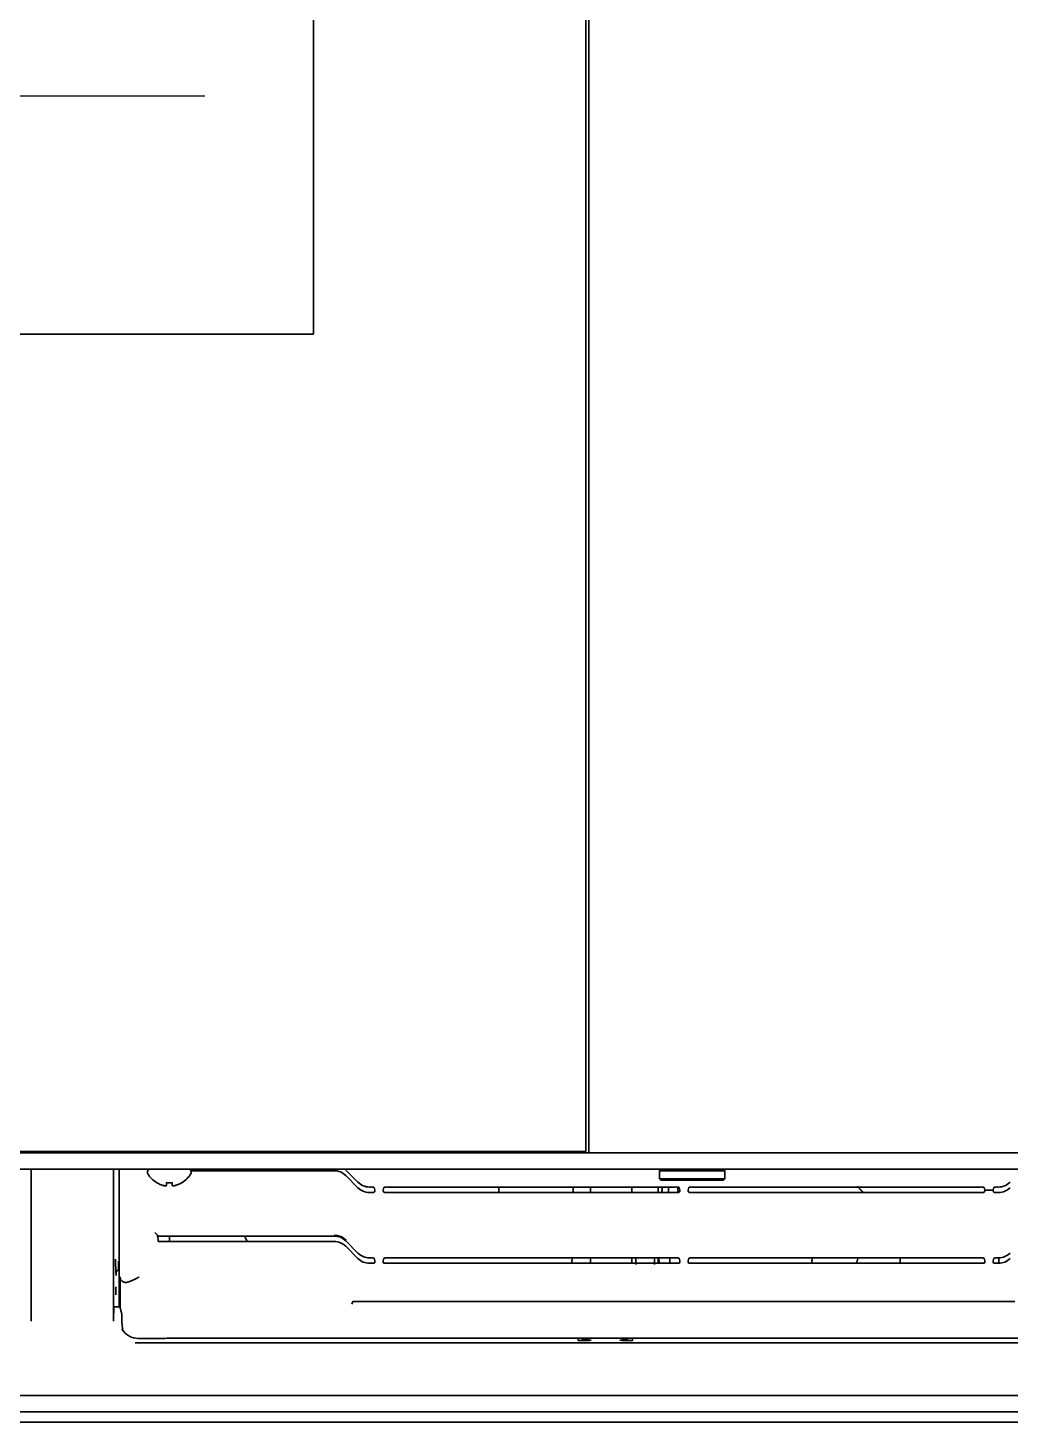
# Model space of a CAD drawing. Header units: inches. Extents: x 90 to 4161, y -506 to 3104.
# Drawn here: x 2699.9 to 2880.3, y 1200.4 to 1456.3 of the extents above; entities that cross this region are included whole.
import ezdxf

# ---------------------------------------------------------------- set-up
doc = ezdxf.new("R2010")
doc.units = ezdxf.units.IN
doc.layers.add('1', color=7, linetype='Continuous', true_color=0xffffff)
doc.layers.add('4', color=7, linetype='Continuous', true_color=0xffffff)

msp = doc.modelspace()

# ---------------------------------------------------------------- linework, layer by layer
at = {"color": 2}
msp.add_line((2519.39, 1443.76), (2732.39, 1443.76), dxfattribs=at)
at = {"layer": '1', "color": 7, "linetype": 'Continuous', "lineweight": 35}
for p, q in [((2802.39, 1250.01), (2802.39, 1933.01)), ((2802.89, 1249.76), (2802.89, 1933.26)), ((2752.39, 1400.01), (2752.39, 1833.01)), ((2499.39, 1400.01), (2752.39, 1400.01)), ((2448.94, 1249.76), (2802.84, 1249.76)), ((2449.39, 1250.01), (2802.39, 1250.01)), ((2741.49, 1249.76), (2741.49, 1250.01)), ((2801.49, 1250.01), (2801.49, 1249.76)), ((2801.89, 1249.76), (2801.89, 1250.01)), ((2802.84, 1249.76), (2803.55, 1249.76)), ((2803.55, 1249.76), (2817.31, 1249.76)), ((2817.31, 1249.76), (2803.55, 1249.76)), ((2817.31, 1249.76), (2818.72, 1249.76)), ((2818.72, 1249.76), (2817.31, 1249.76)), ((2818.72, 1249.76), (2997.89, 1249.76)), ((2997.89, 1249.76), (2818.72, 1249.76)), ((2448.94, 1246.76), (2802.84, 1246.76)), ((2716.7, 1246.76), (2716.7, 1221.51)), ((2721.89, 1246.36), (2721.89, 1246.16)), ((2756.15, 1246.51), (2729.86, 1246.51)), ((2729.89, 1246.16), (2729.89, 1246.36)), ((2739.36, 1246.76), (2739.36, 1246.51)), ((2758.27, 1246.63), (2760.51, 1244.39)), ((2803.55, 1246.76), (2802.84, 1246.76)), ((2803.55, 1246.76), (2817.31, 1246.76)), ((2816.14, 1246.76), (2815.89, 1246.51)), ((2815.89, 1246.51), (2827.89, 1246.51)), ((2815.89, 1246.51), (2815.89, 1245.01)), ((2818.72, 1246.76), (2817.31, 1246.76)), ((2818.72, 1246.76), (2997.89, 1246.76)), ((2827.89, 1246.51), (2827.64, 1246.76)), ((2827.89, 1245.01), (2827.89, 1246.51)), ((2723.59, 1244.28), (2723.59, 1244.32)), ((2728.19, 1244.32), (2728.19, 1244.28)), ((2760.51, 1243.39), (2758.27, 1245.63)), ((2815.89, 1245.01), (2816.14, 1244.76)), ((2827.89, 1245.01), (2815.89, 1245.01)), ((2827.64, 1244.76), (2816.14, 1244.76)), ((2827.64, 1244.76), (2827.89, 1245.01)), ((2762.63, 1243.51), (2762.75, 1243.51)), ((2763.35, 1242.51), (2762.63, 1242.51)), ((2763.6, 1242.94), (2763.5, 1243.45)), ((2765.29, 1243.45), (2765.18, 1242.94)), ((2819.35, 1242.51), (2765.43, 1242.51)), ((2766.04, 1243.51), (2818.75, 1243.51)), ((2786.37, 1242.51), (2786.39, 1243.51)), ((2800.05, 1243.51), (2800.04, 1242.51)), ((2803.24, 1243.51), (2803.24, 1242.51)), ((2817.57, 1242.51), (2817.55, 1243.51)), ((2819.6, 1242.94), (2819.5, 1243.45)), ((2821.29, 1243.45), (2821.18, 1242.94)), ((2875.35, 1242.51), (2821.43, 1242.51)), ((2822.04, 1243.51), (2874.75, 1243.51)), ((2875.6, 1242.92), (2875.5, 1243.45)), ((2875.6, 1242.76), (2875.6, 1242.92)), ((2875.6, 1242.92), (2877.18, 1242.92)), ((2877.29, 1243.45), (2877.18, 1242.92)), ((2877.18, 1242.76), (2877.18, 1242.92)), ((2878.15, 1242.51), (2877.43, 1242.51)), ((2878.04, 1243.51), (2878.15, 1243.51)), ((2723.2, 1235.14), (2723.7, 1234.65)), ((2723.7, 1234.64), (2723.73, 1234.49)), ((2723.73, 1234.49), (2723.84, 1233.94)), ((2723.84, 1233.69), (2723.84, 1233.53)), ((2724.14, 1234.51), (2756.15, 1234.51)), ((2756.15, 1233.51), (2724.34, 1233.51)), ((2725.94, 1233.51), (2725.92, 1234.51)), ((2758.27, 1233.63), (2760.51, 1231.39)), ((2760.51, 1230.39), (2758.27, 1232.63)), ((2762.63, 1230.51), (2762.75, 1230.51)), ((2763.36, 1229.51), (2762.63, 1229.51)), ((2763.61, 1229.94), (2763.5, 1230.45)), ((2765.28, 1230.45), (2765.18, 1229.94)), ((2819.36, 1229.51), (2765.42, 1229.51)), ((2766.03, 1230.51), (2818.75, 1230.51)), ((2799.83, 1230.51), (2799.81, 1229.62)), ((2803.24, 1230.51), (2803.24, 1229.51)), ((2815.78, 1230.51), (2815.8, 1229.51)), ((2817.8, 1229.51), (2817.78, 1230.51)), ((2819.61, 1229.94), (2819.5, 1230.45)), ((2821.28, 1230.45), (2821.18, 1229.94)), ((2875.36, 1229.51), (2821.42, 1229.51)), ((2822.03, 1230.51), (2874.75, 1230.51)), ((2875.61, 1229.94), (2875.5, 1230.45)), ((2877.28, 1230.45), (2877.18, 1229.94)), ((2878.15, 1229.51), (2877.42, 1229.51)), ((2878.03, 1230.51), (2878.15, 1230.51)), ((2716.84, 1221.48), (2716.84, 1227)), ((2717.88, 1226), (2717.88, 1226)), ((2717.89, 1226), (2717.88, 1226)), ((2716.84, 1221.51), (2715.71, 1221.51)), ((2759.59, 1222.48), (2759.39, 1222.01)), ((2759.64, 1222.51), (2881.14, 1222.51)), ((2717.35, 1217.51), (2717.37, 1217.51)), ((2720.2, 1215.72), (2724.89, 1215.72)), ((2726.89, 1215.75), (2913.89, 1215.75)), ((2940.39, 1202.26), (2311.39, 1202.26)), ((2934.39, 1200.36), (2317.39, 1200.36))]:
    msp.add_line(p, q, dxfattribs=at)
for centre, radius, start, end in [((2722.29, 1246.36), 0.4, 90, 180), ((2729.49, 1246.36), 0.4, 0, 90), ((2756.15, 1243.51), 3, 45, 90), ((2756.15, 1244.51), 3, 45, 48.5909), ((2722.29, 1246.16), 0.4, 180, 210.3012), ((2726.09, 1248.38), 4.8, 210.3012, 238.6273), ((2725.69, 1248.38), 4.8, 301.3727, 329.6988), ((2729.49, 1246.16), 0.4, 329.6988, 0), ((2762.63, 1246.51), 3, 225, 270), ((2878.15, 1246.51), 3, 270, 315), ((2762.63, 1245.51), 3, 225, 270), ((3634.14, 1255.51), 815, 180.84472, 180.91395), ((2878.15, 1245.51), 3, 270, 315), ((2756.15, 1231.51), 3.14, 45, 90), ((2756.15, 1231.51), 3, 45, 90), ((2756.15, 1230.51), 3, 45, 90), ((2762.63, 1233.51), 3, 225, 270), ((2878.15, 1233.51), 3, 270, 315), ((2762.63, 1232.51), 3, 225, 270), ((2878.15, 1232.51), 3, 270, 315), ((2724.89, 1216.22), 0.5, 270, 281.8593)]:
    msp.add_arc(centre, radius, start, end, dxfattribs=at)
for centre, major_axis, ratio, start_param, end_param in [((2762.75, 1243.45), (-0.75, 0), 0.087489, 3.159101, 4.712444), ((2763.35, 1242.76), (-0.112, 0.224), 0.999238, 2.677872, 3.965953), ((2763.6, 1242.69), (0, 0.25), 0.017455, 4.996747, 6.195908), ((2765.18, 1242.69), (0, 0.25), 0.017455, 0.087277, 1.286438), ((2765.43, 1242.76), (0.112, 0.224), 0.999238, 2.317233, 3.605313), ((2766.04, 1243.45), (0.75, 0), 0.087489, 1.570741, 3.124084), ((2818.75, 1243.45), (-0.75, 0), 0.087489, 3.159101, 4.712444), ((2819.35, 1242.76), (-0.112, 0.224), 0.999238, 2.677872, 3.965953), ((2819.6, 1242.69), (0, 0.25), 0.017455, 4.996747, 6.195908), ((2821.18, 1242.69), (0, 0.25), 0.017455, 0.087277, 1.286438), ((2821.43, 1242.76), (0.112, 0.224), 0.999238, 2.317233, 3.605313), ((2822.04, 1243.45), (0.75, 0), 0.087489, 1.570741, 3.124084), ((2874.75, 1243.45), (-0.75, 0), 0.087489, 3.159101, 4.712444), ((2875.35, 1242.76), (0.112, -0.224), 0.999238, 5.819465, 7.390276), ((2877.43, 1242.76), (-0.112, -0.224), 0.999238, 5.176095, 6.746906), ((2878.04, 1243.45), (0.75, 0), 0.087489, 1.570741, 3.124084), ((2723.2, 1234.64), (-0.5, 0), 0.087489, 3.159046, 3.228859), ((2724.14, 1234.47), (0.5, 0), 0.087489, 1.570796, 2.522096), ((2723.84, 1233.69), (0, 0.25), 0.017455, 4.712389, 6.195919), ((2724.34, 1233.53), (0.5, 0), 0.034921, 3.159046, 4.712389), ((2762.75, 1230.45), (-0.75, 0), 0.087489, 3.159101, 4.712444), ((2763.36, 1229.76), (-0.112, 0.224), 0.999238, 2.677872, 3.965953), ((2763.61, 1229.69), (0, 0.25), 0.017455, 4.996747, 6.195908), ((2765.18, 1229.69), (0, 0.25), 0.017455, 0.087277, 1.286438), ((2765.42, 1229.76), (0.112, 0.224), 0.999238, 2.317233, 3.605313), ((2766.03, 1230.45), (0.75, 0), 0.087489, 1.570741, 3.124084), ((2818.75, 1230.45), (-0.75, 0), 0.087489, 3.159101, 4.712444), ((2819.36, 1229.76), (-0.112, 0.224), 0.999238, 2.677872, 3.965953), ((2819.61, 1229.69), (0, 0.25), 0.017455, 4.996747, 6.195908), ((2821.18, 1229.69), (0, 0.25), 0.017455, 0.087277, 1.286438), ((2821.42, 1229.76), (0.112, 0.224), 0.999238, 2.317233, 3.605313), ((2822.03, 1230.45), (0.75, 0), 0.087489, 1.570741, 3.124084), ((2848.79, 1230.83), (-3.35, 1.02), 1, 3.051534, 3.141589), ((2874.75, 1230.45), (-0.75, 0), 0.087489, 3.159101, 4.712444), ((2875.36, 1229.76), (0.112, -0.224), 0.999238, 5.819465, 7.107545), ((2875.61, 1229.69), (0, 0.25), 0.017455, 4.996747, 6.195908), ((2877.18, 1229.69), (0, 0.25), 0.017455, 0.087277, 1.286438), ((2877.42, 1229.76), (-0.112, -0.224), 0.999238, 5.458825, 6.746906), ((2878.03, 1230.45), (0.75, 0), 0.087489, 1.570741, 3.124084), ((2716.83, 1219.51), (0, 2.05), 0.017455, 6.005948, 6.504503), ((2760.14, 1222.01), (-0.547, 0.483), 0.234436, 6.023612, 6.363449), ((2720.2, 1219.22), (2.48, 2.48), 0.999782, 2.896762, 3.926839), ((2726.89, 1215.72), (2, 0), 0.017455, 1.570796, 3.128441), ((2724.89, 1216.22), (-0.399, 0.301), 0.999761, 2.216414, 2.422745)]:
    msp.add_ellipse(centre, major_axis=major_axis, ratio=ratio, start_param=start_param, end_param=end_param, dxfattribs=at)
for points, degree, knots in [([(2723.59, 1244.32), (2723.79, 1244.19), (2724, 1244.08), (2724.33, 1243.95), (2724.44, 1243.9), (2724.66, 1243.83), (2724.78, 1243.8), (2724.89, 1243.77)], 3, [0, 0, 0, 0, 0.5, 0.5, 0.75, 0.75, 1, 1, 1, 1]), ([(2726.39, 1244.32), (2726.39, 1244.19), (2726.39, 1244.08), (2726.39, 1243.95), (2726.39, 1243.9), (2726.39, 1243.83), (2726.39, 1243.8), (2726.39, 1243.77)], 3, [0, 0, 0, 0, 0.5, 0.5, 0.75, 0.75, 1, 1, 1, 1]), ([(2763.6, 1242.76), (2763.6, 1242.75), (2763.6, 1242.74), (2763.6, 1242.72), (2763.6, 1242.7), (2763.59, 1242.69)], 3, [0, 0, 0, 0, 0.5, 0.5, 1, 1, 1, 1]), ([(2765.19, 1242.69), (2765.19, 1242.7), (2765.18, 1242.72), (2765.18, 1242.74), (2765.18, 1242.75), (2765.18, 1242.76)], 3, [0, 0, 0, 0, 0.5, 0.5, 1, 1, 1, 1]), ([(2816.41, 1243.46), (2816.41, 1243.45), (2816.41, 1243.43), (2816.38, 1243.2), (2816.36, 1242.98), (2816.33, 1242.66), (2816.31, 1242.56), (2816.3, 1242.46)], 3, [0, 0, 0, 0, 0.038098, 0.038098, 0.689352, 0.689352, 1, 1, 1, 1]), ([(2819.6, 1242.76), (2819.6, 1242.75), (2819.6, 1242.74), (2819.6, 1242.72), (2819.6, 1242.7), (2819.59, 1242.69)], 3, [0, 0, 0, 0, 0.5, 0.5, 1, 1, 1, 1]), ([(2821.19, 1242.69), (2821.19, 1242.7), (2821.18, 1242.72), (2821.18, 1242.74), (2821.18, 1242.75), (2821.18, 1242.76)], 3, [0, 0, 0, 0, 0.5, 0.5, 1, 1, 1, 1]), ([(2739.77, 1234.5), (2739.8, 1234.38), (2739.93, 1234.04), (2740.08, 1233.71), (2740.19, 1233.5)], 3, [0, 0, 0, 0, 0.336571, 1, 1, 1, 1]), ([(2763.61, 1229.76), (2763.61, 1229.75), (2763.61, 1229.74), (2763.61, 1229.72), (2763.6, 1229.7), (2763.6, 1229.69)], 3, [0, 0, 0, 0, 0.5, 0.5, 1, 1, 1, 1]), ([(2765.18, 1229.69), (2765.18, 1229.7), (2765.18, 1229.72), (2765.17, 1229.74), (2765.17, 1229.75), (2765.17, 1229.76)], 3, [0, 0, 0, 0, 0.5, 0.5, 1, 1, 1, 1]), ([(2819.61, 1229.76), (2819.61, 1229.75), (2819.61, 1229.74), (2819.61, 1229.72), (2819.6, 1229.7), (2819.6, 1229.69)], 3, [0, 0, 0, 0, 0.5, 0.5, 1, 1, 1, 1]), ([(2821.18, 1229.69), (2821.18, 1229.7), (2821.18, 1229.72), (2821.17, 1229.74), (2821.17, 1229.75), (2821.17, 1229.76)], 3, [0, 0, 0, 0, 0.5, 0.5, 1, 1, 1, 1]), ([(2843.91, 1230.5), (2843.91, 1230.43), (2843.9, 1230.24), (2843.89, 1230.06), (2843.89, 1229.84), (2843.88, 1229.73), (2843.88, 1229.6), (2843.88, 1229.57), (2843.87, 1229.53), (2843.87, 1229.52), (2843.87, 1229.51)], 3, [0, 0, 0, 0, 0.21964, 0.548749, 0.548749, 0.877859, 0.877859, 0.960137, 0.960137, 1, 1, 1, 1]), ([(2852.35, 1230.51), (2852.33, 1230.44), (2852.23, 1230.1), (2852.15, 1229.84), (2852.15, 1229.83)], 2, [0, 0, 0, 0.185311, 0.973797, 1, 1, 1]), ([(2860.07, 1230.44), (2860.07, 1230.42), (2860.07, 1230.41), (2860.07, 1230.39), (2860.07, 1230.38), (2860.07, 1230.34), (2860.07, 1230.27), (2860.07, 1230.19), (2860.06, 1230.05), (2860.06, 1229.96), (2860.06, 1229.74), (2860.05, 1229.62), (2860.05, 1229.5)], 3, [0, 0, 0, 0, 0.037421, 0.037421, 0.074842, 0.074842, 0.149684, 0.299368, 0.299368, 0.598735, 0.598735, 1, 1, 1, 1]), ([(2875.61, 1229.76), (2875.61, 1229.75), (2875.61, 1229.74), (2875.61, 1229.72), (2875.6, 1229.7), (2875.6, 1229.69)], 3, [0, 0, 0, 0, 0.5, 0.5, 1, 1, 1, 1]), ([(2877.18, 1229.69), (2877.18, 1229.7), (2877.18, 1229.72), (2877.17, 1229.74), (2877.17, 1229.75), (2877.17, 1229.76)], 3, [0, 0, 0, 0, 0.5, 0.5, 1, 1, 1, 1]), ([(2878.21, 1230.44), (2878.21, 1230.42), (2878.21, 1230.41), (2878.21, 1230.39), (2878.21, 1230.38), (2878.21, 1230.34), (2878.21, 1230.27), (2878.21, 1230.19), (2878.22, 1230.05), (2878.22, 1229.96), (2878.22, 1229.79), (2878.23, 1229.71), (2878.23, 1229.64)], 3, [0, 0, 0, 0, 0.044267, 0.044267, 0.088535, 0.088535, 0.177069, 0.354139, 0.354139, 0.708278, 0.708278, 1, 1, 1, 1]), ([(2717.88, 1226), (2717.84, 1226), (2717.8, 1226), (2717.71, 1226.01), (2717.68, 1226.02), (2717.6, 1226.04), (2717.56, 1226.05), (2717.51, 1226.07), (2717.49, 1226.08), (2717.46, 1226.09), (2717.44, 1226.1), (2717.36, 1226.14), (2717.3, 1226.18), (2717.19, 1226.26), (2717.15, 1226.3), (2717.08, 1226.37), (2717.06, 1226.4), (2717.02, 1226.45), (2717.01, 1226.48), (2716.96, 1226.55), (2716.93, 1226.61), (2716.89, 1226.72), (2716.87, 1226.77), (2716.85, 1226.86), (2716.85, 1226.9), (2716.84, 1226.95), (2716.84, 1226.97), (2716.84, 1226.99), (2716.84, 1226.99), (2716.84, 1227)], 3, [0, 0, 0, 0, 0.0625, 0.0625, 0.125, 0.125, 0.1875, 0.1875, 0.21875, 0.21875, 0.25, 0.25, 0.375, 0.375, 0.5, 0.5, 0.5625, 0.5625, 0.625, 0.625, 0.75, 0.75, 0.875, 0.875, 0.9375, 0.96875, 0.984375, 0.984375, 1, 1, 1, 1]), ([(2720.34, 1227), (2720.33, 1226.99), (2720.31, 1226.99), (2720.29, 1226.97), (2720.25, 1226.95), (2720.15, 1226.9), (2720.07, 1226.86), (2719.91, 1226.77), (2719.8, 1226.72), (2719.59, 1226.61), (2719.49, 1226.55), (2719.33, 1226.48), (2719.27, 1226.45), (2719.17, 1226.4), (2719.12, 1226.37), (2718.96, 1226.3), (2718.86, 1226.26), (2718.65, 1226.18), (2718.55, 1226.14), (2718.43, 1226.1), (2718.4, 1226.09), (2718.36, 1226.08), (2718.33, 1226.07), (2718.26, 1226.05), (2718.21, 1226.04), (2718.12, 1226.02), (2718.07, 1226.01), (2717.98, 1226), (2717.93, 1226), (2717.89, 1226)], 3, [0, 0, 0, 0, 0.015625, 0.015625, 0.03125, 0.0625, 0.125, 0.125, 0.25, 0.25, 0.375, 0.375, 0.4375, 0.4375, 0.5, 0.5, 0.625, 0.625, 0.75, 0.75, 0.78125, 0.78125, 0.8125, 0.8125, 0.875, 0.875, 0.9375, 0.9375, 1, 1, 1, 1]), ([(2717.2, 1219.36), (2717.2, 1219.48), (2717.2, 1219.6), (2717.19, 1219.77), (2717.19, 1219.83), (2717.18, 1219.92), (2717.18, 1219.95), (2717.17, 1220), (2717.17, 1220.03), (2717.15, 1220.17), (2717.13, 1220.28), (2717.1, 1220.44), (2717.09, 1220.49), (2717.07, 1220.57), (2717.07, 1220.59), (2717.06, 1220.64), (2717.05, 1220.66), (2717.02, 1220.78), (2717, 1220.87), (2716.96, 1220.99), (2716.95, 1221.03), (2716.93, 1221.09), (2716.93, 1221.11), (2716.92, 1221.14), (2716.91, 1221.16), (2716.89, 1221.25), (2716.87, 1221.31), (2716.86, 1221.38), (2716.85, 1221.41), (2716.85, 1221.44), (2716.84, 1221.45), (2716.84, 1221.47), (2716.84, 1221.47), (2716.84, 1221.48)], 3, [0, 0, 0, 0, 0.125, 0.125, 0.1875, 0.1875, 0.21875, 0.21875, 0.25, 0.25, 0.375, 0.375, 0.4375, 0.4375, 0.46875, 0.46875, 0.5, 0.5, 0.625, 0.625, 0.6875, 0.6875, 0.71875, 0.71875, 0.75, 0.75, 0.875, 0.875, 0.9375, 0.9375, 0.96875, 0.96875, 1, 1, 1, 1]), ([(2717.35, 1217.55), (2717.33, 1217.58), (2717.3, 1217.65), (2717.28, 1217.75), (2717.26, 1217.84), (2717.26, 1217.87), (2717.25, 1217.93), (2717.24, 1217.96), (2717.23, 1218.07), (2717.22, 1218.14), (2717.21, 1218.26), (2717.21, 1218.3), (2717.2, 1218.39), (2717.2, 1218.43), (2717.2, 1218.57), (2717.19, 1218.66), (2717.19, 1218.8), (2717.19, 1218.85), (2717.19, 1218.93), (2717.19, 1218.95), (2717.19, 1219), (2717.19, 1219.03), (2717.19, 1219.15), (2717.2, 1219.26), (2717.2, 1219.36)], 3, [0, 0, 0, 0, 0.125, 0.25, 0.25, 0.3125, 0.3125, 0.375, 0.375, 0.5, 0.5, 0.5625, 0.5625, 0.625, 0.625, 0.75, 0.75, 0.8125, 0.8125, 0.84375, 0.84375, 0.875, 0.875, 1, 1, 1, 1])]:
    msp.add_open_spline(points, degree=degree, knots=knots, dxfattribs=at)
for points in [[(2724.89, 1243.77), (2724.91, 1243.76), (2724.96, 1243.76), (2725.03, 1243.75), (2725.11, 1243.75), (2725.18, 1243.75), (2725.25, 1243.75), (2725.32, 1243.76), (2725.37, 1243.76), (2725.39, 1243.77)], [(2725.39, 1243.77), (2725.39, 1243.78), (2725.39, 1243.81), (2725.39, 1243.86), (2725.39, 1243.92), (2725.39, 1243.98), (2725.39, 1244.04), (2725.39, 1244.12), (2725.39, 1244.21), (2725.39, 1244.28), (2725.39, 1244.32)], [(2725.39, 1244.32), (2725.56, 1244.29), (2725.89, 1244.27), (2726.22, 1244.29), (2726.39, 1244.32)], [(2726.39, 1243.77), (2726.42, 1243.76), (2726.47, 1243.76), (2726.54, 1243.75), (2726.61, 1243.75), (2726.68, 1243.75), (2726.75, 1243.75), (2726.82, 1243.76), (2726.87, 1243.76), (2726.89, 1243.77)], [(2726.89, 1243.77), (2726.95, 1243.78), (2727.05, 1243.81), (2727.21, 1243.86), (2727.37, 1243.92), (2727.53, 1243.98), (2727.68, 1244.04), (2727.84, 1244.12), (2728, 1244.21), (2728.13, 1244.28), (2728.19, 1244.32)], [(2852.15, 1229.83), (2852.14, 1229.82), (2852.14, 1229.81), (2852.14, 1229.81)], [(2717.2, 1217.42), (2717.36, 1217.52), (2717.35, 1217.53), (2717.35, 1217.55)]]:
    msp.add_open_spline(points, degree=3, dxfattribs=at)
msp.add_rational_spline([(2853.3, 1242.51), (2852.77, 1243.08), (2852.2, 1243.64)], [0.897013645798, 0.935319397105, 0.999994461424], degree=2, dxfattribs=at)
at = {"layer": '4', "color": 7, "linetype": 'Continuous', "lineweight": 35}
for p, q in [((2700.5, 1218.9), (2700.5, 1246.76)), ((2715.63, 1246.76), (2715.63, 1218.9)), ((2810.84, 1242.51), (2810.84, 1243.51)), ((2815.64, 1242.51), (2815.64, 1243.51)), ((2810.84, 1229.51), (2810.84, 1230.51)), ((2815.64, 1229.51), (2815.64, 1230.51)), ((2716.62, 1224.7), (2716.7, 1224.7)), ((2800.98, 1215.75), (2800.98, 1215.34)), ((2810.93, 1215.75), (2810.93, 1215.34)), ((2719.63, 1214.9), (2921.16, 1214.9)), ((2313.14, 1205.26), (2938.64, 1205.26))]:
    msp.add_line(p, q, dxfattribs=at)
for centre, start, end in [((2805.99, 1220.26), 232.4783, 235.7919), ((2805.84, 1220.17), 306.1803, 309.0344)]:
    msp.add_arc(centre, 5.68, start, end, dxfattribs=at)
for centre, major_axis, ratio, start_param, end_param in [((2716.1, 1230.26), (0, 2.5), 0.034921, 1.570796, 3.124137), ((2811.59, 1229.27), (0, 2), 0.034921, 0.904328, 1.570796), ((2814.89, 1229.27), (0, 2), 0.034921, 4.712389, 5.378857), ((2716.12, 1227.26), (0, 0.5), 0.034921, 4.712389, 6.26573), ((2716.12, 1223.7), (0, 1.5), 0.034921, 0.034907, 1.570796), ((2715.74, 1219.51), (0, 2.13), 0.034921, 5.93853, 8.129845), ((2803.01, 1215.87), (0.024, -0.499), 0.804324, 5.531859, 6.224417), ((2808.99, 1215.87), (-0.023, -0.499), 0.795974, 0.057686, 0.790644)]:
    msp.add_ellipse(centre, major_axis=major_axis, ratio=ratio, start_param=start_param, end_param=end_param, dxfattribs=at)
for points, degree, knots in [([(2716.56, 1229.85), (2716.56, 1229.41), (2716.57, 1229.01), (2716.58, 1228.45), (2716.59, 1228.27), (2716.6, 1228.26)], 3, [0, 0, 0, 0, 0.5, 0.5, 1, 1, 1, 1]), ([(2716.1, 1227.76), (2716.1, 1227.76), (2716.1, 1227.77), (2716.1, 1227.78), (2716.1, 1227.79), (2716.11, 1227.8), (2716.11, 1227.82), (2716.11, 1227.83), (2716.11, 1227.84), (2716.11, 1227.85), (2716.11, 1227.86), (2716.12, 1227.87), (2716.12, 1227.88), (2716.12, 1227.9), (2716.13, 1227.91), (2716.13, 1227.92), (2716.13, 1227.93), (2716.14, 1227.94), (2716.14, 1227.95), (2716.15, 1227.96), (2716.15, 1227.98), (2716.16, 1227.99), (2716.16, 1228), (2716.17, 1228.01), (2716.18, 1228.02), (2716.18, 1228.03), (2716.19, 1228.04), (2716.2, 1228.05), (2716.21, 1228.06), (2716.21, 1228.07), (2716.22, 1228.08), (2716.23, 1228.09), (2716.24, 1228.1), (2716.25, 1228.11), (2716.26, 1228.12), (2716.27, 1228.13), (2716.28, 1228.14), (2716.29, 1228.15), (2716.3, 1228.16), (2716.31, 1228.17), (2716.33, 1228.18), (2716.34, 1228.19), (2716.35, 1228.19), (2716.36, 1228.2), (2716.38, 1228.21), (2716.39, 1228.21), (2716.4, 1228.22), (2716.42, 1228.23), (2716.43, 1228.23), (2716.45, 1228.24), (2716.46, 1228.24), (2716.48, 1228.25), (2716.49, 1228.25), (2716.51, 1228.25), (2716.52, 1228.25), (2716.54, 1228.26), (2716.55, 1228.26), (2716.57, 1228.26), (2716.59, 1228.26), (2716.6, 1228.26), (2716.6, 1228.26)], 3, [0, 0, 0, 0, 0.0137, 0.027524, 0.041472, 0.055545, 0.069742, 0.084063, 0.098508, 0.113078, 0.127772, 0.14259, 0.157532, 0.172599, 0.18779, 0.203105, 0.218544, 0.234108, 0.249796, 0.265608, 0.281545, 0.297606, 0.313791, 0.3301, 0.346534, 0.363092, 0.379774, 0.39658, 0.413511, 0.430566, 0.447745, 0.465048, 0.482476, 0.500028, 0.517704, 0.535505, 0.55343, 0.571479, 0.589652, 0.60795, 0.626372, 0.644918, 0.663589, 0.682383, 0.701302, 0.720346, 0.739513, 0.758805, 0.778221, 0.797761, 0.817426, 0.837215, 0.857128, 0.877166, 0.897327, 0.917613, 0.938024, 0.958558, 0.979217, 1, 1, 1, 1]), ([(2716.1, 1227.76), (2716.1, 1227.79), (2716.1, 1227.82), (2716.12, 1227.88), (2716.12, 1227.91), (2716.15, 1227.98), (2716.16, 1228.01), (2716.2, 1228.06), (2716.22, 1228.09), (2716.27, 1228.14), (2716.3, 1228.16), (2716.36, 1228.2), (2716.39, 1228.21), (2716.45, 1228.24), (2716.48, 1228.25), (2716.54, 1228.26), (2716.57, 1228.26), (2716.6, 1228.26)], 3, [0, 0, 0, 0, 0.125, 0.125, 0.25, 0.25, 0.375, 0.375, 0.5, 0.5, 0.625, 0.625, 0.75, 0.75, 0.875, 0.875, 1, 1, 1, 1]), ([(2716.12, 1227.76), (2716.12, 1227.76), (2716.12, 1227.77), (2716.12, 1227.78), (2716.12, 1227.79), (2716.12, 1227.8), (2716.12, 1227.82), (2716.13, 1227.83), (2716.13, 1227.84), (2716.13, 1227.85), (2716.13, 1227.86), (2716.13, 1227.87), (2716.14, 1227.88), (2716.14, 1227.9), (2716.14, 1227.91), (2716.15, 1227.92), (2716.15, 1227.93), (2716.15, 1227.94), (2716.16, 1227.95), (2716.16, 1227.96), (2716.17, 1227.98), (2716.17, 1227.99), (2716.18, 1228), (2716.19, 1228.01), (2716.19, 1228.02), (2716.2, 1228.03), (2716.21, 1228.04), (2716.22, 1228.05), (2716.22, 1228.06), (2716.23, 1228.07), (2716.24, 1228.08), (2716.25, 1228.09), (2716.26, 1228.1), (2716.27, 1228.11), (2716.28, 1228.12), (2716.29, 1228.13), (2716.3, 1228.14), (2716.31, 1228.15), (2716.32, 1228.16), (2716.33, 1228.17), (2716.34, 1228.18), (2716.36, 1228.19), (2716.37, 1228.19), (2716.38, 1228.2), (2716.39, 1228.21), (2716.41, 1228.21), (2716.42, 1228.22), (2716.44, 1228.23), (2716.45, 1228.23), (2716.46, 1228.24), (2716.48, 1228.24), (2716.49, 1228.25), (2716.51, 1228.25), (2716.53, 1228.25), (2716.54, 1228.25), (2716.56, 1228.26), (2716.57, 1228.26), (2716.59, 1228.26), (2716.6, 1228.26), (2716.62, 1228.26), (2716.62, 1228.26)], 3, [0, 0, 0, 0, 0.013703, 0.027531, 0.041483, 0.055559, 0.069758, 0.084083, 0.098531, 0.113103, 0.1278, 0.14262, 0.157565, 0.172634, 0.187827, 0.203144, 0.218586, 0.234151, 0.249841, 0.265654, 0.281592, 0.297654, 0.31384, 0.330151, 0.346585, 0.363144, 0.379826, 0.396633, 0.413564, 0.430619, 0.447799, 0.465102, 0.48253, 0.500081, 0.517757, 0.535557, 0.553481, 0.57153, 0.589702, 0.607999, 0.626419, 0.644964, 0.663633, 0.682426, 0.701343, 0.720385, 0.73955, 0.75884, 0.778254, 0.797792, 0.817454, 0.83724, 0.857151, 0.877185, 0.897344, 0.917627, 0.938034, 0.958565, 0.979221, 1, 1, 1, 1]), ([(2716.12, 1227.76), (2716.12, 1227.79), (2716.12, 1227.83), (2716.14, 1227.89), (2716.15, 1227.92), (2716.17, 1227.98), (2716.19, 1228.01), (2716.22, 1228.07), (2716.24, 1228.09), (2716.29, 1228.14), (2716.32, 1228.16), (2716.37, 1228.2), (2716.4, 1228.21), (2716.46, 1228.24), (2716.49, 1228.25), (2716.55, 1228.26), (2716.59, 1228.26), (2716.62, 1228.26)], 3, [0, 0, 0, 0, 0.125, 0.125, 0.25, 0.25, 0.375, 0.375, 0.5, 0.5, 0.625, 0.625, 0.75, 0.75, 0.875, 0.875, 1, 1, 1, 1]), ([(2801.39, 1215.75), (2801.39, 1215.75), (2801.4, 1215.75), (2801.43, 1215.75), (2801.46, 1215.74), (2801.5, 1215.73), (2801.53, 1215.73), (2801.57, 1215.72), (2801.6, 1215.71), (2801.64, 1215.7), (2801.68, 1215.7), (2801.72, 1215.69), (2801.76, 1215.68), (2801.79, 1215.67), (2801.83, 1215.67), (2801.87, 1215.66), (2801.92, 1215.65), (2801.98, 1215.64), (2802.04, 1215.62), (2802.1, 1215.61), (2802.15, 1215.6), (2802.21, 1215.59), (2802.26, 1215.58), (2802.31, 1215.57), (2802.35, 1215.57), (2802.4, 1215.56), (2802.44, 1215.55), (2802.48, 1215.54), (2802.51, 1215.54), (2802.55, 1215.53), (2802.58, 1215.52), (2802.61, 1215.52), (2802.64, 1215.51), (2802.66, 1215.51), (2802.69, 1215.5), (2802.71, 1215.5), (2802.73, 1215.49), (2802.74, 1215.49), (2802.75, 1215.49)], 3, [0, 0, 0, 0, 0.002663, 0.025697, 0.04915, 0.073018, 0.097298, 0.121989, 0.147087, 0.17259, 0.198496, 0.224802, 0.251506, 0.278605, 0.306096, 0.333979, 0.36225, 0.407401, 0.450971, 0.49298, 0.533447, 0.57239, 0.609826, 0.645773, 0.680245, 0.713256, 0.744821, 0.774953, 0.803664, 0.830967, 0.856871, 0.881389, 0.904531, 0.926309, 0.946732, 0.965814, 0.983565, 1, 1, 1, 1]), ([(2802.75, 1215.49), (2802.75, 1215.49), (2802.76, 1215.49), (2802.78, 1215.48), (2802.8, 1215.48), (2802.82, 1215.47), (2802.84, 1215.46), (2802.86, 1215.46), (2802.89, 1215.45), (2802.91, 1215.44), (2802.93, 1215.44), (2802.96, 1215.43), (2802.99, 1215.43), (2803.02, 1215.42), (2803.04, 1215.41), (2803.08, 1215.41), (2803.11, 1215.4), (2803.14, 1215.4), (2803.17, 1215.4), (2803.21, 1215.39), (2803.24, 1215.39), (2803.28, 1215.39), (2803.32, 1215.39), (2803.35, 1215.39), (2803.36, 1215.39)], 3, [0, 0, 0, 0, 0.027548, 0.056904, 0.08805, 0.120968, 0.155641, 0.192052, 0.230183, 0.270016, 0.311535, 0.354726, 0.399573, 0.446064, 0.494187, 0.543933, 0.595294, 0.648265, 0.702843, 0.75903, 0.816829, 0.876247, 0.937299, 1, 1, 1, 1]), ([(2808.61, 1215.39), (2808.61, 1215.39), (2808.62, 1215.39), (2808.64, 1215.39), (2808.66, 1215.39), (2808.67, 1215.39), (2808.69, 1215.39), (2808.71, 1215.39), (2808.72, 1215.39), (2808.74, 1215.39), (2808.76, 1215.39), (2808.77, 1215.4), (2808.79, 1215.4), (2808.8, 1215.4), (2808.82, 1215.4), (2808.83, 1215.4), (2808.85, 1215.4), (2808.86, 1215.41), (2808.87, 1215.41), (2808.89, 1215.41), (2808.9, 1215.41), (2808.92, 1215.41), (2808.93, 1215.42), (2808.94, 1215.42), (2808.96, 1215.42), (2808.97, 1215.42), (2808.98, 1215.43), (2808.99, 1215.43), (2809.01, 1215.43), (2809.02, 1215.44), (2809.03, 1215.44), (2809.04, 1215.44), (2809.05, 1215.44), (2809.06, 1215.45), (2809.08, 1215.45), (2809.09, 1215.45), (2809.1, 1215.46), (2809.11, 1215.46), (2809.12, 1215.46), (2809.13, 1215.46), (2809.14, 1215.47), (2809.15, 1215.47), (2809.16, 1215.47), (2809.17, 1215.48), (2809.17, 1215.48), (2809.18, 1215.48), (2809.19, 1215.48), (2809.2, 1215.49), (2809.21, 1215.49), (2809.22, 1215.49), (2809.22, 1215.49), (2809.23, 1215.5), (2809.24, 1215.5), (2809.25, 1215.5), (2809.25, 1215.5), (2809.25, 1215.5)], 3, [0, 0, 0, 0, 0.026277, 0.052261, 0.077956, 0.103362, 0.128483, 0.153319, 0.177871, 0.202142, 0.226131, 0.24984, 0.27327, 0.29642, 0.319292, 0.341886, 0.364202, 0.38624, 0.408, 0.429481, 0.450685, 0.471609, 0.492255, 0.512621, 0.532707, 0.552512, 0.572035, 0.591276, 0.610234, 0.628908, 0.647297, 0.6654, 0.683216, 0.700744, 0.717982, 0.73493, 0.751586, 0.767949, 0.784018, 0.799791, 0.815267, 0.830446, 0.845324, 0.859902, 0.874177, 0.888149, 0.901815, 0.915175, 0.928227, 0.94097, 0.953403, 0.965523, 0.97733, 0.988823, 1, 1, 1, 1]), ([(2803.01, 1215.37), (2802.85, 1215.36), (2802.59, 1215.36), (2802.37, 1215.35), (2801.83, 1215.34), (2801.26, 1215.34), (2800.98, 1215.34)], 2, [0, 0, 0, 0.25, 0.25, 0.5, 0.75, 1, 1, 1]), ([(2803.36, 1215.39), (2803.36, 1215.39), (2803.36, 1215.39), (2803.3, 1215.39), (2803.25, 1215.38), (2803.13, 1215.38), (2803.07, 1215.37), (2803.01, 1215.37)], 3, [0, 0, 0, 0, 0.011754, 0.011754, 0.506749, 0.506749, 1, 1, 1, 1]), ([(2808.99, 1215.37), (2808.92, 1215.37), (2808.85, 1215.38), (2808.76, 1215.38), (2808.73, 1215.38), (2808.67, 1215.39), (2808.64, 1215.39), (2808.61, 1215.39), (2808.61, 1215.39), (2808.61, 1215.39)], 3, [0, 0, 0, 0, 0.493439, 0.493439, 0.741174, 0.741174, 0.989015, 0.989015, 1, 1, 1, 1]), ([(2808.99, 1215.37), (2808.99, 1215.37), (2808.99, 1215.37), (2808.99, 1215.37), (2808.99, 1215.37), (2809, 1215.37), (2809.01, 1215.37), (2809.04, 1215.37), (2809.09, 1215.36), (2809.17, 1215.36), (2809.28, 1215.36), (2809.42, 1215.35), (2809.6, 1215.35), (2809.82, 1215.35), (2810.03, 1215.34), (2810.21, 1215.34), (2810.35, 1215.34), (2810.46, 1215.34), (2810.55, 1215.34), (2810.66, 1215.34), (2810.77, 1215.34), (2810.85, 1215.34), (2810.89, 1215.34), (2810.91, 1215.34), (2810.92, 1215.34), (2810.92, 1215.34), (2810.93, 1215.34), (2810.93, 1215.34), (2810.93, 1215.34), (2810.93, 1215.34), (2810.93, 1215.34)], 3, [0, 0, 0, 0, 0.000972, 0.001945, 0.00389, 0.00778, 0.015562, 0.031137, 0.062326, 0.124867, 0.196714, 0.250232, 0.359494, 0.499662, 0.582984, 0.666331, 0.749387, 0.78182, 0.823684, 0.874765, 0.937434, 0.968734, 0.984372, 0.992187, 0.996094, 0.998047, 0.999024, 0.999512, 0.999756, 1, 1, 1, 1])]:
    msp.add_open_spline(points, degree=degree, knots=knots, dxfattribs=at)
for points, degree in [([(2716.58, 1228.3), (2716.71, 1228.28)], 1), ([(2810.52, 1215.75), (2810.05, 1215.66), (2809.57, 1215.56), (2809.25, 1215.5)], 3)]:
    msp.add_open_spline(points, degree=degree, dxfattribs=at)

doc.saveas('drawing.dxf')
